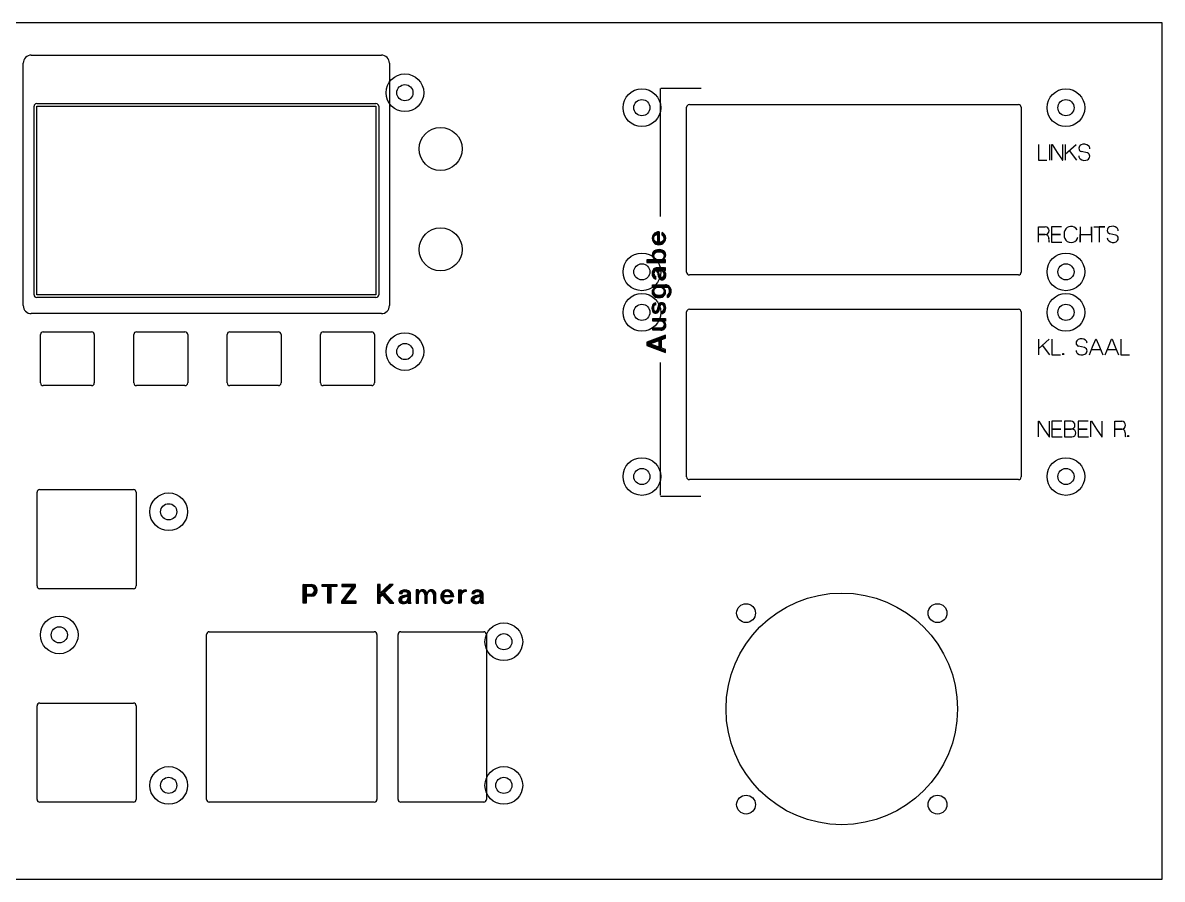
# Model space of a CAD drawing. Header units: millimetres. Extents: x 0 to 430, y 0 to 159.
# Drawn here: x 218.4 to 430, y 0 to 159 of the extents above; entities that cross this region are included whole.
import ezdxf

# ---------------------------------------------------------------- set-up
doc = ezdxf.new("R2010")
doc.units = ezdxf.units.MM
doc.layers.add('Gravur', color=7, linetype='CONTINUOUS')
doc.layers.add('Kontur', color=7, linetype='CONTINUOUS')

msp = doc.modelspace()

# ---------------------------------------------------------------- linework, layer by layer
at = {"layer": 'Gravur', "color": 255, "linetype": 'CONTINUOUS'}
for p, q in [((336.812, 123.064), (336.812, 146.81)), ((336.874, 146.875), (344.374, 146.875)), ((407, 136.38), (407, 134.94)), ((409.04, 136.38), (409.04, 134.94)), ((409.48, 134.94), (409.48, 136.38)), ((409.48, 136.38), (409.56, 136.38)), ((409.56, 136.38), (410.52, 134.94)), ((411.56, 134.94), (411.56, 136.38)), ((412, 136.38), (412, 134.94)), ((412, 134.62), (414, 136.38)), ((407, 134.94), (407, 133.5)), ((407, 133.5), (408.6, 133.5)), ((409.04, 134.94), (409.04, 133.5)), ((409.48, 133.5), (409.48, 134.94)), ((410.52, 134.94), (411.48, 133.5)), ((411.48, 133.5), (411.56, 133.5)), ((411.56, 133.5), (411.56, 134.94)), ((412, 134.94), (412, 133.5)), ((412.72, 135.26), (414.08, 133.5)), ((416.1, 134.84), (414.98, 135.08)), ((407, 119.7), (407, 121.14)), ((407, 121.14), (408.28, 121.14)), ((411.28, 121.14), (409.44, 121.14)), ((409.44, 121.14), (409.44, 119.7)), ((414.76, 121.14), (414.76, 119.7)), ((416.84, 119.7), (416.84, 121.14)), ((416.84, 121.14), (416.84, 119.7)), ((417.28, 121.14), (419.36, 121.14)), ((419.36, 121.14), (418.32, 121.14)), ((418.32, 121.14), (418.32, 119.7)), ((336.31, 118.27), (336.31, 119.71)), ((336.418, 118.342), (336.418, 119.89)), ((336.526, 120.07), (336.526, 118.27)), ((336.598, 120.214), (336.598, 118.27)), ((337.138, 119.566), (337.138, 120.07)), ((337.246, 119.674), (337.246, 119.854)), ((407, 118.26), (407, 119.7)), ((408.28, 119.7), (407, 119.7)), ((407, 119.7), (408.28, 119.7)), ((409.44, 119.7), (411.12, 119.7)), ((411.12, 119.7), (409.44, 119.7)), ((409.44, 119.7), (409.44, 118.26)), ((411.8, 119.86), (411.8, 119.54)), ((414.76, 119.7), (414.76, 118.26)), ((414.76, 118.26), (414.76, 119.7)), ((414.76, 119.7), (416.84, 119.7)), ((416.84, 119.7), (416.84, 118.26)), ((418.32, 119.7), (418.32, 118.26)), ((421.38, 119.6), (420.26, 119.84)), ((336.526, 118.27), (336.31, 118.27)), ((409.44, 118.26), (411.36, 118.26)), ((335.95, 114.994), (334.294, 114.994)), ((334.294, 114.994), (334.294, 114.526)), ((334.402, 114.67), (334.294, 114.526)), ((334.294, 114.526), (337.75, 114.526)), ((334.402, 114.67), (334.402, 114.85)), ((334.402, 114.85), (337.678, 114.85)), ((337.678, 114.67), (334.402, 114.67)), ((335.914, 115.138), (335.95, 114.994)), ((337.75, 114.994), (335.95, 114.994)), ((337.174, 114.994), (335.95, 114.994)), ((337.678, 114.85), (337.678, 114.67)), ((337.75, 114.526), (337.75, 114.994)), ((335.95, 113.302), (337.57, 113.302)), ((336.346, 112.978), (335.986, 113.158)), ((335.986, 113.158), (336.85, 113.158)), ((337.606, 113.482), (336.058, 113.482)), ((336.094, 113.158), (336.346, 112.978)), ((336.274, 112.726), (336.418, 112.006)), ((336.346, 112.978), (336.886, 112.978)), ((337.426, 113.05), (337.102, 113.194)), ((337.714, 113.374), (337.318, 113.194)), ((337.318, 113.194), (337.678, 113.194)), ((337.678, 113.194), (337.426, 113.05)), ((337.57, 113.302), (337.714, 113.374)), ((337.75, 113.05), (337.75, 113.59)), ((335.374, 109.882), (335.374, 110.35)), ((335.374, 110.35), (337.786, 110.35)), ((335.446, 110.026), (335.374, 109.882)), ((337.894, 110.17), (335.446, 110.17)), ((335.446, 110.17), (335.446, 110.026)), ((335.446, 110.026), (336.238, 110.026)), ((336.238, 110.026), (335.446, 110.026)), ((335.878, 111.754), (335.878, 111.574)), ((335.878, 111.574), (335.986, 111.43)), ((335.986, 111.43), (335.986, 111.898)), ((336.238, 110.026), (337.966, 110.026)), ((335.914, 109.882), (335.374, 109.882)), ((338.002, 109.882), (337.138, 109.882)), ((338.146, 108.01), (338.146, 108.478)), ((338.254, 108.37), (338.254, 108.19)), ((335.914, 106.894), (335.914, 106.75)), ((335.986, 106.642), (335.986, 107.002)), ((336.454, 106.606), (336.238, 105.706)), ((336.346, 105.634), (336.562, 106.534)), ((336.67, 106.462), (336.454, 105.634)), ((336.562, 105.562), (336.742, 106.426)), ((335.41, 103.618), (335.41, 104.086)), ((335.41, 104.086), (337.75, 104.086)), ((337.678, 103.942), (335.518, 103.942)), ((335.518, 103.942), (335.518, 103.762)), ((335.518, 103.762), (337.678, 103.762)), ((336.958, 103.762), (337.678, 103.762)), ((337.03, 105.418), (337.03, 105.022)), ((337.102, 105.166), (337.03, 105.022)), ((337.678, 103.762), (337.678, 103.942)), ((337.678, 103.762), (337.75, 103.618)), ((337.75, 104.086), (337.75, 103.618)), ((336.922, 103.618), (335.41, 103.618)), ((335.41, 101.926), (335.41, 102.394)), ((335.41, 102.394), (336.922, 102.394)), ((336.922, 101.926), (335.41, 101.926)), ((336.994, 102.25), (335.482, 102.25)), ((335.482, 102.25), (335.482, 102.07)), ((335.482, 102.07), (336.994, 102.07)), ((337.75, 103.618), (337.246, 103.618)), ((337.75, 100.99), (334.294, 99.694)), ((334.294, 99.694), (334.294, 99.082)), ((337.642, 100.774), (334.366, 99.55)), ((334.366, 99.406), (337.642, 100.594)), ((334.366, 99.226), (337.75, 100.45)), ((334.366, 99.55), (334.366, 99.406)), ((336.598, 100.054), (336.706, 100.09)), ((336.598, 98.722), (336.598, 100.054)), ((336.706, 100.09), (336.706, 98.65)), ((336.85, 98.614), (336.85, 100.162)), ((336.85, 100.162), (336.958, 100.162)), ((336.958, 100.162), (336.958, 98.614)), ((337.642, 100.594), (337.642, 100.774)), ((337.75, 100.45), (337.75, 100.99)), ((407, 100.25), (407, 98.81)), ((407, 98.49), (409, 100.25)), ((409.52, 100.25), (409.52, 98.81)), ((417.08, 98.81), (417.68, 100.25)), ((417.68, 100.25), (417.76, 100.25)), ((417.76, 100.25), (418.36, 98.81)), ((420, 98.81), (420.6, 100.25)), ((420.6, 100.25), (420.68, 100.25)), ((420.68, 100.25), (421.28, 98.81)), ((422.32, 100.25), (422.32, 98.81)), ((334.294, 99.082), (337.75, 97.786)), ((334.366, 99.406), (337.642, 98.182)), ((337.642, 98.002), (334.366, 99.226)), ((337.75, 98.326), (334.87, 99.37)), ((334.87, 99.37), (336.598, 98.722)), ((336.706, 98.65), (336.85, 98.614)), ((337.642, 98.182), (337.642, 98.002)), ((337.75, 97.786), (337.75, 98.326)), ((407, 98.81), (407, 97.37)), ((407.72, 99.13), (409.08, 97.37)), ((409.52, 98.81), (409.52, 97.37)), ((409.52, 97.37), (411.12, 97.37)), ((411.56, 97.37), (411.56, 97.61)), ((411.56, 97.61), (411.64, 97.61)), ((411.64, 97.61), (411.64, 97.37)), ((415.58, 98.71), (414.46, 98.95)), ((416.48, 97.37), (417.08, 98.81)), ((416.88, 98.33), (418.56, 98.33)), ((418.36, 98.81), (418.96, 97.37)), ((419.4, 97.37), (420, 98.81)), ((419.8, 98.33), (421.48, 98.33)), ((421.28, 98.81), (421.88, 97.37)), ((422.32, 98.81), (422.32, 97.37)), ((422.32, 97.37), (423.92, 97.37)), ((336.81, 71.314), (336.81, 95.934)), ((407, 83.57), (407, 85.01)), ((407, 85.01), (407.08, 85.01)), ((407.08, 85.01), (408.04, 83.57)), ((409.08, 83.57), (409.08, 85.01)), ((411.36, 85.01), (409.52, 85.01)), ((409.52, 85.01), (409.52, 83.57)), ((411.88, 85.01), (411.88, 83.57)), ((413.08, 85.01), (411.88, 85.01)), ((416.24, 85.01), (414.4, 85.01)), ((414.4, 85.01), (414.4, 83.57)), ((416.76, 83.57), (416.76, 85.01)), ((416.76, 85.01), (416.84, 85.01)), ((416.84, 85.01), (417.8, 83.57)), ((418.84, 83.57), (418.84, 85.01)), ((421.2, 83.57), (421.2, 85.01)), ((421.2, 85.01), (422.48, 85.01)), ((407, 82.13), (407, 83.57)), ((408.04, 83.57), (409, 82.13)), ((409.08, 82.13), (409.08, 83.57)), ((409.52, 83.57), (411.2, 83.57)), ((411.2, 83.57), (409.52, 83.57)), ((409.52, 83.57), (409.52, 82.13)), ((411.88, 83.57), (411.88, 82.13)), ((413.24, 83.57), (411.88, 83.57)), ((411.88, 83.57), (413.08, 83.57)), ((414.4, 83.57), (416.08, 83.57)), ((416.08, 83.57), (414.4, 83.57)), ((414.4, 83.57), (414.4, 82.13)), ((416.76, 82.13), (416.76, 83.57)), ((417.8, 83.57), (418.76, 82.13)), ((418.84, 82.13), (418.84, 83.57)), ((421.2, 82.13), (421.2, 83.57)), ((422.48, 83.57), (421.2, 83.57)), ((421.2, 83.57), (422.48, 83.57)), ((409, 82.13), (409.08, 82.13)), ((409.52, 82.13), (411.44, 82.13)), ((411.88, 82.13), (413.24, 82.13)), ((414.4, 82.13), (416.32, 82.13)), ((418.76, 82.13), (418.84, 82.13)), ((423.64, 82.13), (423.64, 82.37)), ((423.64, 82.37), (423.72, 82.37)), ((423.72, 82.37), (423.72, 82.13)), ((336.812, 71.125), (344.312, 71.125)), ((270.87, 54.454), (270.51, 54.706)), ((270.51, 54.706), (272.022, 54.706)), ((270.51, 51.25), (270.51, 54.706)), ((270.69, 51.43), (270.69, 54.562)), ((270.69, 54.562), (272.022, 54.562)), ((270.87, 54.454), (270.87, 51.43)), ((271.986, 54.454), (270.87, 54.454)), ((270.87, 52.69), (271.05, 52.906)), ((271.842, 54.346), (271.05, 54.346)), ((271.05, 54.346), (271.05, 52.906)), ((271.05, 52.906), (271.842, 52.906)), ((271.05, 52.906), (271.05, 52.798)), ((274.002, 54.346), (274.002, 54.706)), ((274.002, 54.706), (276.702, 54.706)), ((275.082, 54.346), (274.002, 54.346)), ((274.146, 54.454), (274.146, 54.598)), ((274.146, 54.598), (276.558, 54.598)), ((275.334, 54.454), (274.146, 54.454)), ((275.262, 54.454), (275.082, 54.346)), ((275.082, 51.25), (275.082, 54.346)), ((275.262, 51.322), (275.262, 54.454)), ((276.558, 54.454), (275.442, 54.454)), ((275.442, 54.454), (275.442, 51.322)), ((276.702, 54.346), (275.622, 54.346)), ((275.622, 54.346), (275.622, 51.25)), ((276.558, 54.598), (276.558, 54.454)), ((276.702, 54.706), (276.702, 54.346)), ((279.618, 54.346), (277.602, 51.646)), ((280.194, 54.706), (277.674, 54.706)), ((277.674, 54.706), (277.674, 54.346)), ((277.674, 54.346), (279.618, 54.346)), ((277.746, 54.526), (280.014, 54.526)), ((277.746, 51.574), (279.834, 54.382)), ((280.014, 54.346), (277.926, 51.574)), ((278.178, 51.61), (280.194, 54.274)), ((280.122, 54.634), (279.618, 54.346)), ((279.834, 54.382), (280.122, 54.634)), ((280.014, 54.526), (280.014, 54.346)), ((280.194, 54.274), (280.194, 54.706)), ((284.802, 54.706), (284.262, 54.706)), ((284.262, 54.706), (284.262, 51.25)), ((284.622, 54.598), (284.442, 54.598)), ((284.442, 54.598), (284.442, 51.322)), ((284.622, 54.598), (284.802, 54.706)), ((286.602, 54.598), (284.622, 52.69)), ((284.622, 52.69), (284.622, 54.598)), ((284.622, 52.474), (285.27, 53.014)), ((286.494, 54.706), (284.802, 53.086)), ((284.802, 53.086), (284.802, 54.706)), ((285.27, 53.014), (286.746, 51.322)), ((285.378, 53.158), (286.89, 54.598)), ((286.998, 51.322), (285.378, 53.158)), ((285.594, 53.158), (287.214, 54.706)), ((287.286, 51.25), (285.594, 53.158)), ((287.214, 54.706), (286.494, 54.706)), ((286.89, 54.598), (286.602, 54.598)), ((288.51, 53.122), (288.366, 53.014)), ((288.366, 53.014), (288.834, 53.014)), ((288.69, 53.122), (288.51, 53.122)), ((289.914, 52.654), (290.094, 53.014)), ((290.094, 52.906), (289.914, 52.654)), ((290.094, 53.014), (290.094, 52.15)), ((290.238, 53.05), (290.238, 51.43)), ((290.418, 51.394), (290.418, 52.942)), ((291.894, 53.698), (291.462, 53.698)), ((291.462, 53.698), (291.462, 51.25)), ((291.606, 51.322), (291.606, 53.59)), ((291.606, 53.59), (291.75, 53.59)), ((291.75, 53.59), (291.75, 51.322)), ((291.75, 53.59), (291.75, 52.726)), ((291.75, 52.726), (291.93, 53.122)), ((291.894, 53.122), (291.894, 53.698)), ((299.382, 51.25), (299.382, 53.698)), ((299.382, 53.698), (299.85, 53.698)), ((299.526, 51.322), (299.526, 53.59)), ((299.526, 53.59), (299.706, 53.59)), ((299.706, 53.59), (299.706, 51.322)), ((299.706, 53.59), (299.706, 52.618)), ((299.706, 52.618), (299.922, 53.122)), ((299.85, 53.698), (299.85, 53.122)), ((300.57, 53.734), (300.75, 53.734)), ((300.642, 53.59), (300.75, 53.734)), ((300.75, 53.734), (300.75, 53.41)), ((301.974, 53.122), (301.83, 53.014)), ((301.83, 53.014), (302.298, 53.014)), ((302.154, 53.122), (301.974, 53.122)), ((303.378, 52.654), (303.558, 53.014)), ((303.558, 52.906), (303.378, 52.654)), ((303.558, 53.014), (303.558, 52.15)), ((303.702, 53.05), (303.702, 51.43)), ((303.882, 51.394), (303.882, 52.942)), ((271.05, 51.25), (270.51, 51.25)), ((270.87, 51.43), (270.69, 51.43)), ((272.022, 52.69), (270.87, 52.69)), ((271.05, 52.798), (272.058, 52.798)), ((272.022, 52.546), (271.05, 52.546)), ((271.05, 52.546), (271.05, 51.25)), ((275.622, 51.25), (275.082, 51.25)), ((275.442, 51.322), (275.262, 51.322)), ((277.602, 51.646), (277.602, 51.25)), ((277.602, 51.25), (280.302, 51.25)), ((277.746, 51.358), (277.746, 51.574)), ((280.194, 51.358), (277.746, 51.358)), ((277.926, 51.574), (277.926, 51.466)), ((277.926, 51.466), (280.194, 51.466)), ((278.178, 51.61), (278.034, 51.538)), ((278.034, 51.538), (278.178, 51.61)), ((280.302, 51.61), (278.178, 51.61)), ((280.194, 51.466), (280.194, 51.358)), ((280.302, 51.25), (280.302, 51.61)), ((284.262, 51.25), (284.802, 51.25)), ((284.442, 51.322), (284.622, 51.322)), ((284.622, 51.322), (284.622, 52.474)), ((284.802, 52.402), (285.234, 52.798)), ((284.802, 51.25), (284.802, 52.402)), ((285.234, 52.798), (286.566, 51.25)), ((286.566, 51.25), (287.286, 51.25)), ((286.746, 51.322), (286.998, 51.322)), ((289.662, 52.726), (288.942, 52.582)), ((289.914, 52.654), (289.914, 52.114)), ((289.986, 51.574), (290.13, 51.898)), ((290.13, 51.322), (289.986, 51.574)), ((289.986, 51.25), (290.526, 51.25)), ((290.31, 51.286), (290.13, 51.682)), ((290.13, 51.682), (290.13, 51.322)), ((290.238, 51.43), (290.31, 51.286)), ((291.462, 51.25), (291.894, 51.25)), ((291.75, 51.322), (291.606, 51.322)), ((291.894, 51.25), (291.894, 52.798)), ((293.082, 52.798), (293.082, 51.25)), ((293.082, 51.25), (293.514, 51.25)), ((293.226, 52.798), (293.226, 51.322)), ((293.226, 51.322), (293.37, 51.322)), ((293.37, 51.322), (293.37, 52.726)), ((293.514, 51.25), (293.514, 52.798)), ((294.702, 52.798), (294.702, 51.25)), ((294.702, 51.25), (295.134, 51.25)), ((294.846, 52.798), (294.846, 51.322)), ((294.846, 51.322), (294.99, 51.322)), ((294.99, 51.322), (294.99, 52.798)), ((295.134, 51.25), (295.134, 52.798)), ((296.502, 52.474), (296.502, 52.69)), ((296.502, 52.69), (297.942, 52.69)), ((298.302, 52.474), (296.502, 52.474)), ((298.446, 52.402), (296.502, 52.402)), ((296.574, 52.582), (298.122, 52.582)), ((297.798, 51.862), (298.302, 51.862)), ((297.906, 51.754), (298.086, 51.754)), ((299.85, 51.25), (299.382, 51.25)), ((299.706, 51.322), (299.526, 51.322)), ((299.85, 52.618), (299.85, 51.25)), ((303.126, 52.726), (302.406, 52.582)), ((303.378, 52.654), (303.378, 52.114)), ((303.45, 51.574), (303.594, 51.898)), ((303.594, 51.322), (303.45, 51.574)), ((303.45, 51.25), (303.99, 51.25)), ((303.774, 51.286), (303.594, 51.682)), ((303.594, 51.682), (303.594, 51.322)), ((303.702, 51.43), (303.774, 51.286))]:
    msp.add_line(p, q, dxfattribs=at)
for centre, radius, start, end in [((415.233, 135.69), 0.713, 474.26439, 179.19647), ((415.167, 135.699), 0.647, 179.91144, -106.80958), ((415.494, 135.192), 1.275, 410.7928, 115.76095), ((415.849, 135.63), 0.711, 359.19421, 50.64825), ((415.231, 134.29), 0.711, 179.19421, 230.64825), ((415.586, 134.728), 1.275, -129.2072, -64.23905), ((415.913, 134.221), 0.647, -0.08856, 73.19042), ((415.847, 134.23), 0.713, -65.73561, -0.80353), ((408.28, 120.42), 0.72, 270, 90), ((413.081, 119.923), 1.28, 30.87167, 157.17719), ((420.513, 120.45), 0.713, 474.26439, 179.19647), ((420.774, 119.952), 1.275, 410.7928, 115.76095), ((421.129, 120.39), 0.711, 359.19421, 50.64825), ((336.381, 118.99), 1.124, 140.16179, -140.16179), ((336.362, 118.954), 0.992, 144.51602, -101.40059), ((336.295, 118.988), 0.831, 135.9264, 220.36191), ((336.602, 118.797), 1.417, 450.16174, 139.89421), ((336.174, 118.99), 0.634, 121.58382, 238.41618), ((336.524, 118.928), 1.142, 449.89966, 148.17549), ((336.437, 118.885), 1.005, 91.08307, 137.33895), ((336.548, 118.392), 1.339, 100.23597, 121.81491), ((336.667, 118.995), 1.036, 282.19901, 56.01847), ((336.486, 118.869), 1.367, 399.92367, 61.50331), ((336.874, 118.989), 0.635, -58.06155, 65.41406), ((336.386, 118.634), 1.35, 39.58813, 50.41187), ((336.8, 118.993), 0.802, -42.62457, 38.67097), ((336.649, 119.008), 1.152, 320.17533, 39.82467), ((408.281, 119.058), 0.642, 354.81366, 90.08925), ((411.07, 118.802), 2.159, 174.7383, 194.53826), ((413.319, 119.878), 1.519, 159.09519, 180.67892), ((413.319, 119.522), 1.519, 179.32108, 200.90481), ((413.08, 119.481), 1.282, -156.99507, -23.00493), ((412.809, 119.685), 1.613, -25.91381, -20.502), ((420.447, 120.459), 0.647, 179.91144, -106.80958), ((420.511, 119.05), 0.711, 179.19421, 230.64825), ((420.866, 119.488), 1.275, -129.2072, -64.23905), ((421.193, 118.981), 0.647, -0.08856, 73.19042), ((421.127, 118.99), 0.713, -65.73561, -0.80353), ((336.254, 115.894), 0.95, 108.66383, -108.66383), ((336.283, 115.817), 0.864, 112.67599, -147.57969), ((336.526, 119.121), 1.319, 220.1726, -40.1726), ((336.365, 115.692), 0.882, 105.45456, 156.89527), ((336.526, 119.352), 1.249, -133.76733, -46.23267), ((336.526, 119.559), 1.303, -121.66512, -58.33488), ((336.562, 114.945), 1.493, 424.27596, 115.72404), ((336.562, 114.994), 1.901, 431.22197, 108.77803), ((336.562, 115.119), 1.615, 427.73755, 112.26245), ((336.562, 114.957), 1.643, 74.75406, 105.24594), ((336.526, 119.484), 1.545, 256.52158, -76.52158), ((336.759, 115.692), 0.882, 23.10473, 74.54544), ((336.87, 115.894), 0.95, 288.66383, 71.33617), ((336.85, 115.84), 0.839, 324.6052, 67.28559), ((336.144, 115.752), 0.656, 154.13841, 249.46441), ((336.888, 116.424), 1.71, 218.73306, -123.26263), ((336.198, 115.714), 0.642, 116.24586, -116.24586), ((336.562, 116.483), 1.493, 244.27596, -64.27596), ((336.926, 115.714), 0.642, 296.24586, 63.75414), ((336.717, 115.74), 0.904, -25.28887, 19.25713), ((336.717, 112.438), 1.443, 151.71269, 208.28731), ((336.828, 112.414), 1.441, 155.3915, -163.55212), ((336.044, 112.805), 0.677, 88.81532, 152.07192), ((336.789, 112.492), 1.292, 162.98207, 197.01793), ((335.968, 112.807), 0.495, 452.08257, 155.29757), ((335.922, 112.734), 0.392, 26.04182, 159.71744), ((336.445, 112.438), 0.829, 154.26929, -154.26929), ((335.974, 112.663), 0.307, 371.85978, 153.93534), ((333.563, 111.121), 3.249, 11.88412, 38.82781), ((329.817, 110.33), 6.952, 12.73084, 21.74937), ((335.873, 112.482), 0.685, 17.66823, 46.35971), ((328.599, 110.153), 8.323, 14.13809, 17.74703), ((337.277, 112.343), 0.627, 194.50169, -124.47559), ((336.619, 112.132), 1.052, 334.67714, 77.31164), ((336.883, 112.374), 0.604, 376.54478, 89.71542), ((336.395, 112.288), 1.149, 367.50236, 52.03319), ((336.71, 112.324), 0.784, 330.16446, 16.44727), ((337.211, 113.827), 0.946, -76.86008, -55.2512), ((337.264, 112.42), 0.512, 18.43495, 71.56505), ((336.591, 112.215), 0.969, 333.99017, 13.30485), ((337.605, 113.633), 0.151, 270.37944, -16.51781), ((336.412, 112.15), 1.406, -17.89371, 17.89371), ((336.064, 112.192), 0.645, 196.75026, -106.75026), ((335.988, 112.045), 0.615, -151.76863, -90.18633), ((336.018, 112.206), 0.473, -168.78509, -107.20956), ((337.152, 107.953), 2.266, 473.79301, 133.58712), ((335.988, 112.222), 0.324, 206.40678, -90.35367), ((337.445, 112.207), 1.046, -168.92629, -134.92257), ((337.205, 112.052), 0.636, 197.38089, -112.85551), ((337.151, 111.912), 0.63, -134.93569, -17.94575), ((337.102, 112.018), 0.426, 212.34744, -32.34744), ((337.107, 112.093), 0.325, 235.28254, -29.32891), ((337.148, 111.902), 0.476, 246.4534, -27.53425), ((337.786, 109.473), 0.877, 408.93088, 90), ((337.926, 109.547), 0.624, 50.13565, 92.94038), ((337.996, 109.58), 0.447, 402.46324, 93.84818), ((337.536, 109.138), 1.189, -52.8603, 48.34244), ((337.479, 109.11), 1.352, 317.12775, 49.22865), ((336.218, 108.982), 0.95, 108.66383, -108.66383), ((336.196, 109.036), 0.824, 137.36137, -110.01876), ((336.258, 109.104), 0.787, 170.48979, 257.97641), ((336.198, 109.162), 0.642, 116.24586, -116.24586), ((336.562, 108.393), 1.493, 424.27596, 115.72404), ((336.562, 109.931), 1.493, 244.27596, -64.27596), ((336.526, 109.757), 1.615, 247.73755, -67.73755), ((336.526, 109.882), 1.901, 251.22197, -71.22197), ((336.526, 109.919), 1.643, -105.24594, -74.75406), ((336.798, 109.147), 0.829, -78.86636, -27.36893), ((336.765, 109.108), 0.842, -23.97631, 74.21355), ((336.862, 109.539), 0.401, 389.76261, 70.79754), ((336.834, 108.982), 0.95, 288.66383, 71.33617), ((336.823, 109.074), 0.871, 291.20282, 30.95248), ((336.926, 109.162), 0.642, 296.24586, 63.75414), ((337.101, 109.149), 0.599, 398.49555, 79.51549), ((337.986, 109.377), 0.505, 16.67752, 88.1853), ((338.007, 108.941), 0.483, -73.2894, -16.7106), ((338.141, 108.401), 0.391, 270.73264, -32.67357), ((337.617, 109.158), 1.013, 308.95123, 45.59972), ((337.225, 109.162), 1.296, -16.12758, 16.12758), ((336.668, 106.03), 1.416, 156.00465, 203.99535), ((336.548, 106.05), 1.188, 163.36544, -153.82324), ((335.982, 106.338), 0.664, 89.65485, 156.21262), ((336.099, 106.205), 0.713, 465.02971, 164.97029), ((336.305, 106.04), 0.881, 159.1166, 215.71164), ((336.094, 106.12), 0.655, 105.9454, 159.0755), ((336.313, 106.03), 0.793, 150.04003, -150.04003), ((335.993, 106.222), 0.42, 450.95484, 150.93214), ((337.016, 106.456), 0.582, 88.62202, 165.05589), ((337.072, 106.405), 0.526, 395.95533, 165.80526), ((337.105, 106.379), 0.443, 36.37888, 169.19755), ((337.091, 106.33), 0.362, 394.30471, 164.61993), ((337.043, 106.331), 0.707, 26.09394, 91.05341), ((336.747, 106.084), 0.785, 325.01396, 34.98604), ((336.604, 106.073), 1.03, -29.75178, 33.55115), ((336.605, 106.031), 1.124, 329.12364, 37.41012), ((336.396, 106.048), 1.413, -24.86011, 24.86011), ((335.95, 105.71), 0.63, -156.03751, -13.59484), ((335.948, 105.756), 0.52, 206.26921, -13.55568), ((335.94, 105.778), 0.431, -144.24611, -19.52857), ((335.935, 105.801), 0.351, 208.38914, -81.63887), ((335.927, 105.765), 0.317, 280.74196, -10.74196), ((335.499, 100.939), 3.178, 51.84986, 62.6689), ((336.986, 105.9), 0.484, 275.21586, -33.36154), ((337.015, 105.747), 0.725, -88.81474, -23.8421), ((337.012, 105.814), 0.547, -80.53768, -27.40758), ((337.037, 105.796), 0.633, 275.89063, -32.6863), ((336.926, 102.931), 0.687, 47.53564, 90.3336), ((336.926, 103.081), 0.687, -90.3336, -47.53564), ((336.924, 102.879), 0.953, 269.87976, -47.33817), ((336.972, 102.842), 0.772, -88.36766, 50.57475), ((337.024, 102.886), 0.637, 267.29937, 14.16706), ((337.001, 102.806), 0.848, 312.17818, 73.21017), ((336.996, 103.006), 0.585, -47.63403, 47.63403), ((414.713, 99.56), 0.713, 474.26439, 179.19647), ((414.647, 99.569), 0.647, 179.91144, -106.80958), ((414.974, 99.062), 1.275, 410.7928, 115.76095), ((415.329, 99.5), 0.711, 359.19421, 50.64825), ((414.711, 98.16), 0.711, 179.19421, 230.64825), ((415.066, 98.598), 1.275, -129.2072, -64.23905), ((415.393, 98.091), 0.647, -0.08856, 73.19042), ((415.327, 98.1), 0.713, -65.73561, -0.80353), ((413.08, 84.29), 0.72, -90, 90), ((422.48, 84.29), 0.72, 270, 90), ((413.24, 82.85), 0.72, -90, 90), ((422.481, 82.928), 0.642, 354.81366, 90.08925), ((425.27, 82.672), 2.159, 174.7383, 194.53826), ((271.842, 53.626), 0.72, -90, 90), ((271.912, 53.621), 0.836, -79.9404, 84.92343), ((272.022, 53.626), 1.08, 270, 90), ((271.979, 53.626), 0.937, 272.63033, 87.36967), ((288.981, 53.012), 0.615, 118.23137, 179.81367), ((289.128, 52.936), 0.645, 466.75026, 163.24974), ((289.374, 52.283), 1.443, 61.71269, 118.28731), ((289.142, 52.982), 0.473, 101.21491, 162.79044), ((288.057, 55.437), 3.249, -78.11588, -51.17219), ((289.158, 53.012), 0.324, 476.40678, 179.64633), ((289.35, 52.172), 1.441, 425.3915, 106.44788), ((289.374, 52.555), 0.829, 424.26929, 115.73071), ((289.428, 52.211), 1.292, 72.98207, 107.01793), ((289.599, 53.026), 0.307, 281.85978, 63.93534), ((289.67, 53.078), 0.392, -63.95818, 69.71744), ((289.743, 53.032), 0.495, 362.08257, 65.29757), ((289.741, 52.956), 0.677, -1.18468, 62.07192), ((292.78, 52.774), 0.952, 120.9844, 158.55627), ((292.744, 52.88), 0.884, 126.53271, 164.10804), ((292.573, 52.795), 0.679, 481.51355, 179.74685), ((292.549, 52.85), 0.676, 441.40214, 156.27843), ((292.668, 52.984), 0.755, 53.40337, 126.59663), ((292.488, 52.935), 0.515, 418.40706, 121.59294), ((292.575, 52.873), 0.772, 61.94062, 111.6773), ((292.494, 52.803), 0.732, 359.60864, 77.69198), ((292.403, 52.795), 0.679, 360.25315, 58.48645), ((292.459, 52.778), 0.912, -3.26691, 58.31429), ((292.504, 52.791), 1.008, 14.89114, 52.45914), ((295.257, 52.145), 1.975, 135.9439, 162.8866), ((295.164, 52.189), 1.873, 503.53397, 163.33592), ((294.452, 52.791), 1.008, 127.54086, 165.10886), ((294.193, 52.795), 0.679, 481.51355, 179.74685), ((294.18, 52.799), 0.725, 442.86518, 136.06195), ((294.288, 52.984), 0.755, 53.40337, 126.59663), ((294.212, 53.025), 0.619, 47.55207, 127.18471), ((294.108, 52.935), 0.515, 418.40706, 121.59294), ((294.114, 52.803), 0.732, 359.60864, 77.69198), ((294.023, 52.795), 0.679, 360.25315, 58.48645), ((293.975, 52.7), 1.02, 5.51491, 50.0506), ((294.145, 52.799), 0.989, -0.05793, 53.14169), ((297.353, 52.474), 1.319, 130.1726, -130.1726), ((297.186, 52.638), 0.992, 414.51602, 168.59941), ((297.584, 52.474), 1.249, 136.23267, 223.76733), ((297.791, 52.474), 1.303, 148.33488, 211.66512), ((297.222, 52.619), 1.124, 410.16179, 129.83821), ((297.22, 52.705), 0.831, 45.9264, 130.36191), ((297.222, 52.826), 0.634, 31.58382, 148.41618), ((297.16, 52.476), 1.142, 359.89966, 58.17549), ((296.624, 52.452), 1.339, 10.23597, 31.81491), ((297.117, 52.563), 1.005, 1.08307, 47.33895), ((297.029, 52.398), 1.417, 360.16174, 49.89421), ((300.567, 53.008), 0.726, 449.76324, 170.96583), ((300.644, 52.622), 0.794, 108.66322, 180.28864), ((300.638, 52.808), 0.782, 449.70693, 156.32027), ((300.645, 52.641), 0.776, 82.22486, 109.18204), ((302.445, 53.012), 0.615, 118.23137, 179.81367), ((302.592, 52.936), 0.645, 466.75026, 163.24974), ((302.838, 52.283), 1.443, 61.71269, 118.28731), ((302.606, 52.982), 0.473, 101.21491, 162.79044), ((301.521, 55.437), 3.249, -78.11588, -51.17219), ((302.622, 53.012), 0.324, 476.40678, 179.64633), ((302.814, 52.172), 1.441, 425.3915, 106.44788), ((302.838, 52.555), 0.829, 424.26929, 115.73071), ((302.892, 52.211), 1.292, 72.98207, 107.01793), ((303.063, 53.026), 0.307, 281.85978, 63.93534), ((303.134, 53.078), 0.392, -63.95818, 69.71744), ((303.207, 53.032), 0.495, 362.08257, 65.29757), ((303.205, 52.956), 0.677, -1.18468, 62.07192), ((288.848, 51.849), 0.63, 135.06431, 252.05425), ((288.838, 51.852), 0.476, 156.4534, -117.53425), ((289.143, 51.555), 1.046, 101.07371, 135.07743), ((288.988, 51.795), 0.636, 467.38089, 157.14449), ((288.954, 51.898), 0.426, 122.34744, -122.34744), ((289.068, 52.381), 1.052, 244.67714, -12.68836), ((289.086, 52.588), 1.406, -107.89371, -72.10629), ((289.029, 51.893), 0.325, 145.28254, -119.32891), ((289.151, 52.409), 0.969, 243.99017, -76.69515), ((289.279, 51.723), 0.627, 464.50169, 145.52441), ((287.266, 59.183), 6.952, -77.26916, -68.25063), ((289.26, 52.29), 0.784, 240.16446, -73.55273), ((287.089, 60.401), 8.323, -75.86191, -72.25297), ((289.224, 52.605), 1.149, 277.50236, -37.96681), ((289.31, 52.117), 0.604, 286.54478, -0.28458), ((289.356, 51.736), 0.512, -71.56505, -18.43495), ((289.418, 53.127), 0.685, -72.33177, -43.64029), ((290.763, 51.789), 0.946, -166.86008, -145.2512), ((290.569, 51.395), 0.151, 180.37944, -106.51781), ((297.716, 52.474), 1.545, 166.52158, -166.52158), ((297.227, 52.333), 1.036, 192.19901, -33.98153), ((297.24, 52.351), 1.152, 230.17533, -50.17533), ((297.221, 52.126), 0.635, -148.06155, -24.58594), ((297.225, 52.2), 0.802, -132.62457, -51.32903), ((296.866, 52.614), 1.35, -50.41187, -39.58813), ((297.101, 52.514), 1.367, 309.92367, -28.49669), ((302.312, 51.849), 0.63, 135.06431, 252.05425), ((302.302, 51.852), 0.476, 156.4534, -117.53425), ((302.607, 51.555), 1.046, 101.07371, 135.07743), ((302.452, 51.795), 0.636, 467.38089, 157.14449), ((302.418, 51.898), 0.426, 122.34744, -122.34744), ((302.532, 52.381), 1.052, 244.67714, -12.68836), ((302.55, 52.588), 1.406, -107.89371, -72.10629), ((302.493, 51.893), 0.325, 145.28254, -119.32891), ((302.615, 52.409), 0.969, 243.99017, -76.69515), ((302.743, 51.723), 0.627, 464.50169, 145.52441), ((300.73, 59.183), 6.952, -77.26916, -68.25063), ((302.724, 52.29), 0.784, 240.16446, -73.55273), ((300.553, 60.401), 8.323, -75.86191, -72.25297), ((302.688, 52.605), 1.149, 277.50236, -37.96681), ((302.774, 52.117), 0.604, 286.54478, -0.28458), ((302.82, 51.736), 0.512, -71.56505, -18.43495), ((302.882, 53.127), 0.685, -72.33177, -43.64029), ((304.227, 51.789), 0.946, -166.86008, -145.2512), ((304.033, 51.395), 0.151, 180.37944, -106.51781)]:
    msp.add_arc(centre, radius, start, end, dxfattribs=at)
at = {"layer": 'Kontur', "color": 7, "linetype": 'CONTINUOUS'}
for p, q in [((430, 159), (0, 159)), ((430, 0), (430, 159)), ((430, 159), (430, 159)), ((220, 153), (285, 153)), ((218.5, 106.5), (218.5, 151.5)), ((286.5, 151.5), (286.5, 106.5)), ((221, 144), (284, 144)), ((220.5, 108.5), (220.5, 143.5)), ((221, 108.5), (221, 143.5)), ((221, 143.5), (221, 143.5)), ((221, 143.5), (284, 143.5)), ((284, 143.5), (284, 108.5)), ((284, 143.5), (284, 143.5)), ((284.5, 143.5), (284.5, 108.5)), ((341.691, 112.68), (341.691, 143.32)), ((342.191, 143.82), (403.311, 143.82)), ((403.811, 143.32), (403.811, 112.68)), ((403.311, 112.18), (342.191, 112.18)), ((284, 108.5), (221, 108.5)), ((221, 108.5), (221, 108.5)), ((284, 108), (221, 108)), ((284, 108.5), (284, 108.5)), ((342.191, 105.82), (403.311, 105.82)), ((285, 105), (220, 105)), ((341.691, 74.68), (341.691, 105.32)), ((403.811, 105.32), (403.811, 74.68)), ((222.198, 101.63), (231.198, 101.63)), ((239.533, 101.63), (248.533, 101.63)), ((256.873, 101.63), (265.873, 101.63)), ((274.203, 101.63), (283.203, 101.63)), ((221.698, 92.13), (221.698, 101.13)), ((231.698, 101.13), (231.698, 92.13)), ((239.033, 92.13), (239.033, 101.13)), ((249.033, 101.13), (249.033, 92.13)), ((256.373, 92.13), (256.373, 101.13)), ((266.373, 101.13), (266.373, 92.13)), ((273.703, 92.13), (273.703, 101.13)), ((283.703, 101.13), (283.703, 92.13)), ((231.198, 91.63), (222.198, 91.63)), ((248.533, 91.63), (239.533, 91.63)), ((265.873, 91.63), (256.873, 91.63)), ((283.203, 91.63), (274.203, 91.63)), ((403.311, 74.18), (342.191, 74.18)), ((221.57, 72.34), (238.97, 72.34)), ((221.07, 54.44), (221.07, 71.84)), ((239.47, 71.84), (239.47, 54.44)), ((238.97, 53.94), (221.57, 53.94)), ((252.55, 14.8), (252.55, 45.44)), ((253.05, 45.94), (283.69, 45.94)), ((284.19, 45.44), (284.19, 14.8)), ((288.11, 14.8), (288.11, 45.44)), ((288.61, 45.94), (304.01, 45.94)), ((304.51, 45.44), (304.51, 14.8)), ((221.07, 14.8), (221.07, 32.2)), ((221.57, 32.7), (238.97, 32.7)), ((239.47, 32.2), (239.47, 14.8)), ((238.97, 14.3), (221.57, 14.3)), ((283.69, 14.3), (253.05, 14.3)), ((304.01, 14.3), (288.61, 14.3)), ((0, 0), (430, 0)), ((430, 0), (430, 0))]:
    msp.add_line(p, q, dxfattribs=at)
for centre, radius in [((289.37, 146.02), 3.5), ((289.37, 146.02), 1.5), ((333.375, 143.24), 3.5), ((412.125, 143.24), 3.5), ((333.375, 143.24), 1.5), ((412.125, 143.24), 1.5), ((296, 135.58), 4), ((296, 116.93), 4), ((333.375, 112.76), 3.5), ((333.375, 112.76), 1.5), ((412.125, 112.76), 3.5), ((412.125, 112.76), 1.5), ((333.375, 105.24), 3.5), ((412.125, 105.24), 3.5), ((333.375, 105.24), 1.5), ((412.125, 105.24), 1.5), ((289.37, 97.96), 3.5), ((289.37, 97.96), 1.5), ((333.375, 74.76), 3.5), ((333.375, 74.76), 1.5), ((412.125, 74.76), 3.5), ((412.125, 74.76), 1.5), ((245.51, 68.22), 3.5), ((245.51, 68.22), 1.5), ((370.5, 31.625), 21.5), ((352.72, 49.405), 1.75), ((388.28, 49.405), 1.75), ((225.19, 45.36), 3.5), ((225.19, 45.36), 1.5), ((307.74, 44.09), 3.5), ((307.74, 44.09), 1.5), ((245.51, 17.42), 3.5), ((307.74, 17.42), 3.5), ((245.51, 17.42), 1.5), ((307.74, 17.42), 1.5), ((352.72, 13.845), 1.75), ((388.28, 13.845), 1.75)]:
    msp.add_circle(centre, radius, dxfattribs=at)
for centre, radius, start, end in [((220, 151.5), 1.5, 450, 180), ((285, 151.5), 1.5, 360, 90), ((221, 143.5), 0.5, 450, 180), ((284, 143.5), 0.5, 360, 90), ((342.191, 143.32), 0.5, 450, 180), ((403.311, 143.32), 0.5, 360, 90), ((342.191, 112.68), 0.5, 180, -90), ((403.311, 112.68), 0.5, 270, 0), ((221, 108.5), 0.5, 180, -90), ((284, 108.5), 0.5, 270, 0), ((220, 106.5), 1.5, 180, -90), ((285, 106.5), 1.5, 270, 0), ((342.191, 105.32), 0.5, 450, 180), ((403.311, 105.32), 0.5, 360, 90), ((222.198, 101.13), 0.5, 450, 180), ((231.198, 101.13), 0.5, 360, 90), ((239.533, 101.13), 0.5, 450, 180), ((248.533, 101.13), 0.5, 360, 90), ((256.873, 101.13), 0.5, 450, 180), ((265.873, 101.13), 0.5, 360, 90), ((274.203, 101.13), 0.5, 450, 180), ((283.203, 101.13), 0.5, 360, 90), ((222.198, 92.13), 0.5, 180, -90), ((231.198, 92.13), 0.5, 270, 0), ((239.533, 92.13), 0.5, 180, -90), ((248.533, 92.13), 0.5, 270, 0), ((256.873, 92.13), 0.5, 180, -90), ((265.873, 92.13), 0.5, 270, 0), ((274.203, 92.13), 0.5, 180, -90), ((283.203, 92.13), 0.5, 270, 0), ((342.191, 74.68), 0.5, 180, -90), ((403.311, 74.68), 0.5, 270, 0), ((221.57, 71.84), 0.5, 450, 180), ((238.97, 71.84), 0.5, 360, 90), ((221.57, 54.44), 0.5, 180, -90), ((238.97, 54.44), 0.5, 270, 0), ((253.05, 45.44), 0.5, 450, 180), ((283.69, 45.44), 0.5, 360, 90), ((288.61, 45.44), 0.5, 450, 180), ((304.01, 45.44), 0.5, 360, 90), ((221.57, 32.2), 0.5, 450, 180), ((238.97, 32.2), 0.5, 360, 90), ((221.57, 14.8), 0.5, 180, -90), ((238.97, 14.8), 0.5, 270, 0), ((253.05, 14.8), 0.5, 180, -90), ((283.69, 14.8), 0.5, 270, 0), ((288.61, 14.8), 0.5, 180, -90), ((304.01, 14.8), 0.5, 270, 0)]:
    msp.add_arc(centre, radius, start, end, dxfattribs=at)

doc.saveas('drawing.dxf')
